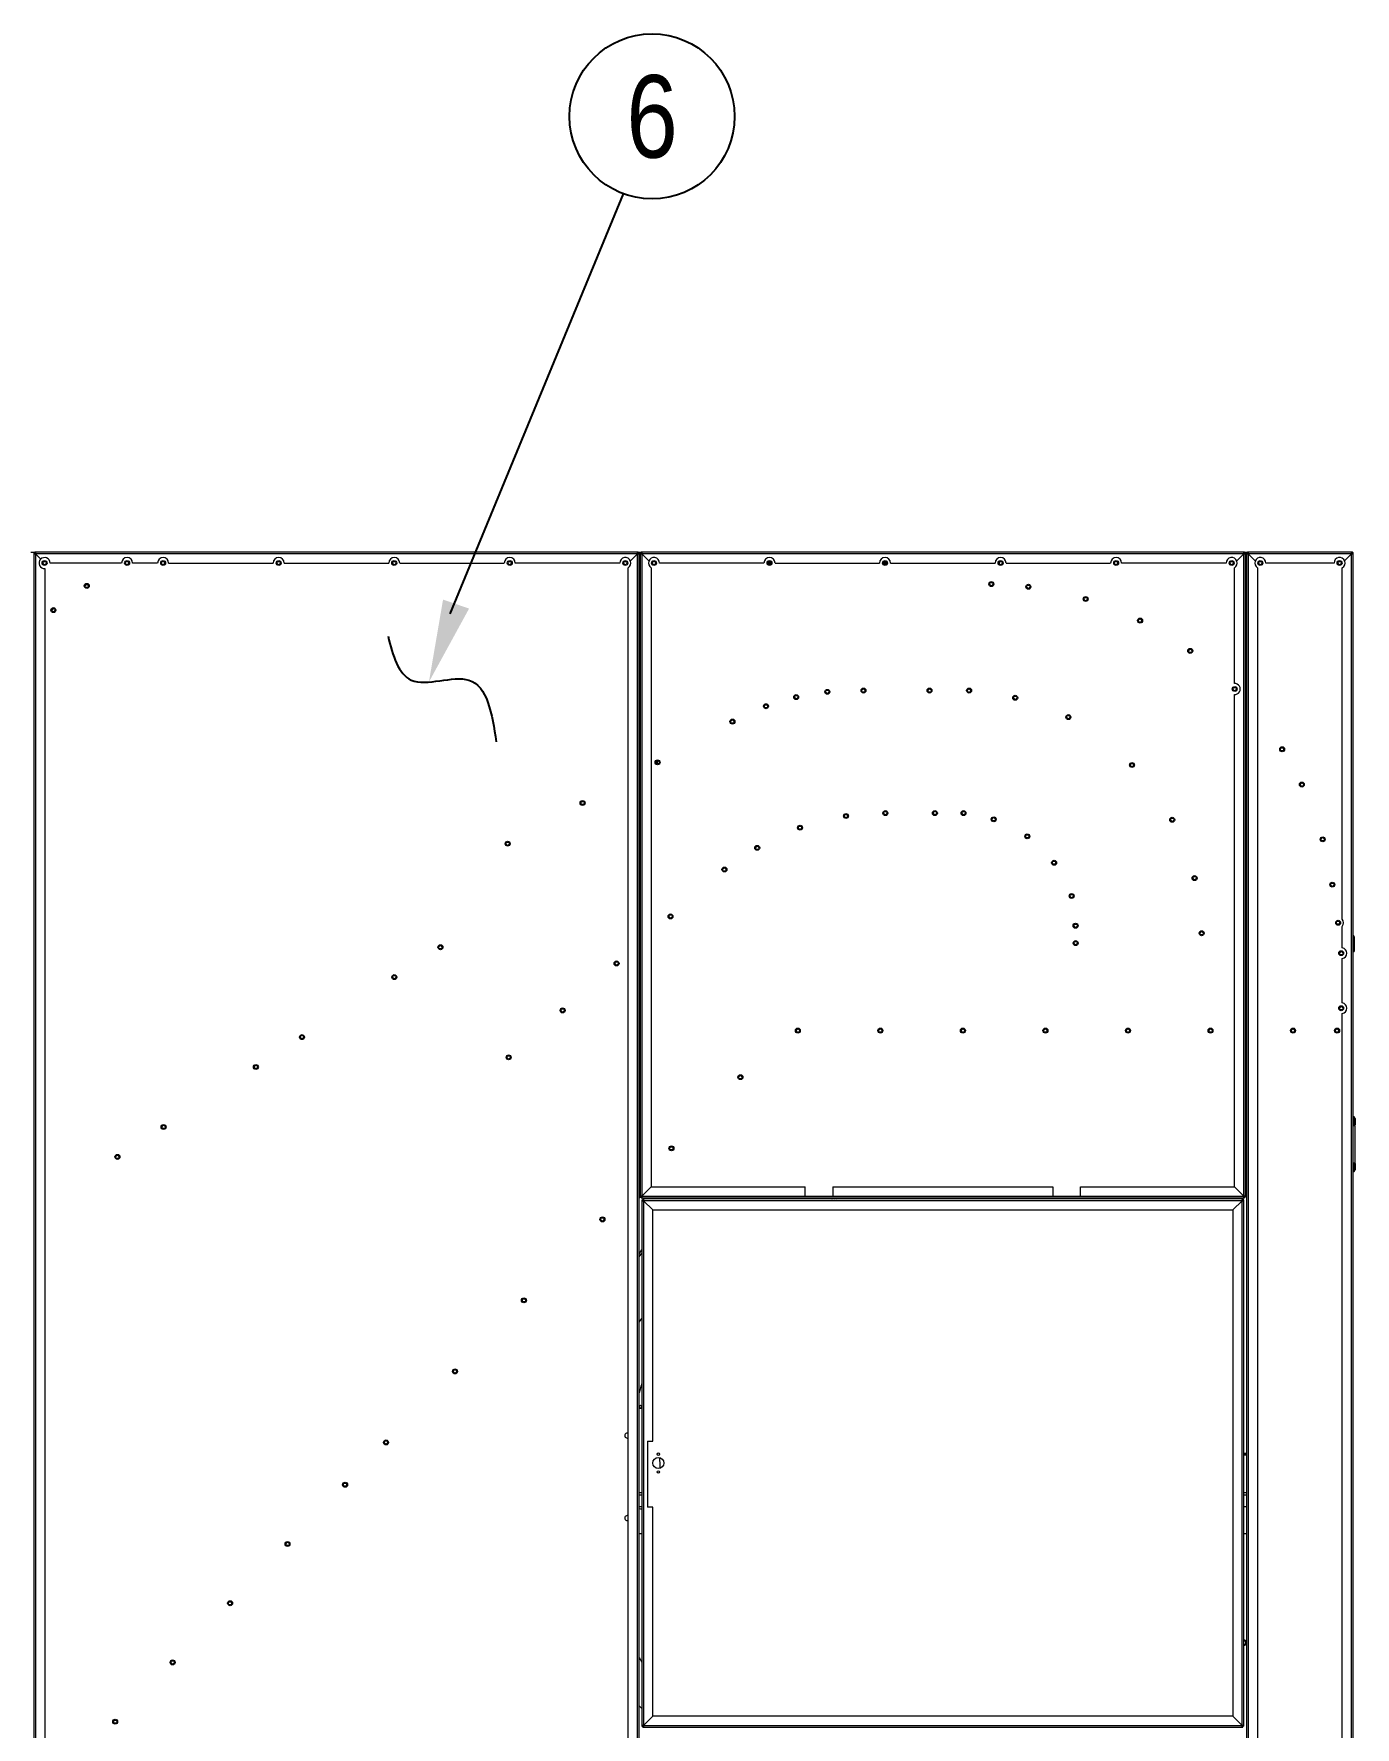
# Model space of a CAD drawing. Header units: millimetres. Extents: x -17070 to 45881, y -291348 to 34009.
# Drawn here: x 29169 to 31570, y 21660 to 24738 of the extents above; entities that cross this region are included whole.
import ezdxf
from ezdxf.enums import TextEntityAlignment as Align

# ---------------------------------------------------------------- set-up
doc = ezdxf.new("R2010")
doc.units = ezdxf.units.MM
doc.layers.add('냉각탑_dim', color=1, linetype='Continuous')
doc.layers.add('냉각탑_text', color=3, linetype='Continuous')
doc.styles.get("Standard").update_dxf_attribs({"font": 'arial.ttf'})

# ---------------------------------------------------------------- blocks, each defined once
blk = doc.blocks.new('1')
at = {"color": 7, "lineweight": 20, "ltscale": 0.003944}
blk.add_line((29163.6, 23796.3), (29170.7, 23796.3), dxfattribs=at)
at = {"color": 7, "lineweight": 20, "ltscale": 0.000888889}
for p, q in [((29169.1, 23794.7), (29170.7, 23794.7)), ((29169.1, 23793.2), (29170.7, 23793.2)), ((29170.7, 23796.3), (29170.7, 23794.7)), ((29172.2, 23796.3), (29172.2, 23794.7)), ((30266, 23796.3), (30266, 23794.7)), ((30267.5, 23796.3), (30267.5, 23794.7)), ((30269.1, 23794.7), (30267.5, 23794.7)), ((30269.1, 23793.2), (30267.5, 23793.2)), ((30271.1, 23794.7), (30272.7, 23794.7)), ((30271.1, 23793.2), (30272.7, 23793.2)), ((30272.7, 23796.3), (30272.7, 23794.7)), ((30274.2, 23796.3), (30274.2, 23794.7)), ((31368, 23796.3), (31368, 23794.7)), ((31369.5, 23796.3), (31369.5, 23794.7)), ((31371.1, 23794.7), (31369.5, 23794.7)), ((31371.1, 23793.2), (31369.5, 23793.2)), ((31373.1, 23794.7), (31374.7, 23794.7)), ((31373.1, 23793.2), (31374.7, 23793.2)), ((31374.7, 23796.3), (31374.7, 23794.7)), ((31376.2, 23796.3), (31376.2, 23794.7)), ((31564, 23796.3), (31564, 23794.7)), ((31565.5, 23796.3), (31565.5, 23794.7)), ((31567.1, 23794.7), (31565.5, 23794.7)), ((31567.1, 23793.2), (31565.5, 23793.2)), ((31567.1, 23070.1), (31568.7, 23070.1)), ((30271.1, 22625.4), (30272.7, 22625.4)), ((30271.1, 22623.9), (30272.7, 22623.9)), ((30272.7, 22622.3), (30272.7, 22623.9)), ((30274.2, 22622.3), (30274.2, 22623.9)), ((31368, 22622.3), (31368, 22623.9)), ((31371.1, 22625.4), (31369.5, 22625.4)), ((31371.1, 22623.9), (31369.5, 22623.9)), ((31369.5, 22622.3), (31369.5, 22623.9)), ((30274.1, 22618.7), (30275.7, 22618.7)), ((30274.1, 22617.2), (30275.7, 22617.2)), ((30275.7, 22620.3), (30275.7, 22618.7)), ((30277.2, 22620.3), (30277.2, 22618.7)), ((31365, 22620.3), (31365, 22618.7)), ((31366.5, 22620.3), (31366.5, 22618.7)), ((31368.1, 22618.7), (31366.5, 22618.7)), ((31368.1, 22617.2), (31366.5, 22617.2)), ((30274.1, 21663.4), (30275.7, 21663.4)), ((30274.1, 21661.9), (30275.7, 21661.9)), ((30275.7, 21660.3), (30275.7, 21661.9)), ((30277.2, 21660.3), (30277.2, 21661.9)), ((31365, 21660.3), (31365, 21661.9)), ((31368.1, 21663.4), (31366.5, 21663.4)), ((31366.5, 21660.3), (31366.5, 21661.9)), ((31368.1, 21661.9), (31366.5, 21661.9))]:
    blk.add_line(p, q, dxfattribs=at)
at = {"color": 7, "lineweight": 20, "ltscale": 0.000833333}
for p, q in [((29169.1, 23794.7), (29169.1, 23793.2)), ((29172.2, 23796.3), (29170.7, 23796.3)), ((29170.7, 23793.2), (29170.7, 23794.7)), ((29170.7, 23794.7), (29172.2, 23794.7)), ((29172.2, 23793.2), (29170.7, 23793.2)), ((30267.5, 23796.3), (30266, 23796.3)), ((30266, 23793.2), (30266, 23794.7)), ((30266, 23794.7), (30267.5, 23794.7)), ((30266, 23793.2), (30267.5, 23793.2)), ((30267.5, 23794.7), (30267.5, 23793.2)), ((30269.1, 23793.2), (30269.1, 23794.7)), ((30271.1, 23794.7), (30271.1, 23793.2)), ((30274.2, 23796.3), (30272.7, 23796.3)), ((30272.7, 23794.7), (30274.2, 23794.7)), ((30272.7, 23793.2), (30272.7, 23794.7)), ((30274.2, 23793.2), (30272.7, 23793.2)), ((31369.5, 23796.3), (31368, 23796.3)), ((31368, 23793.2), (31368, 23794.7)), ((31368, 23794.7), (31369.5, 23794.7)), ((31368, 23793.2), (31369.5, 23793.2)), ((31368, 23793.2), (31369.5, 23793.2)), ((31369.5, 23794.7), (31369.5, 23793.2)), ((31371.1, 23793.2), (31371.1, 23794.7)), ((31373.1, 23794.7), (31373.1, 23793.2)), ((31376.2, 23796.3), (31374.7, 23796.3)), ((31374.7, 23793.2), (31374.7, 23794.7)), ((31374.7, 23794.7), (31376.2, 23794.7)), ((31376.2, 23793.2), (31374.7, 23793.2)), ((31374.7, 23793.2), (31376.2, 23793.2)), ((31565.5, 23796.3), (31564, 23796.3)), ((31564, 23793.2), (31564, 23794.7)), ((31564, 23794.7), (31565.5, 23794.7)), ((31564, 23793.2), (31565.5, 23793.2)), ((31565.5, 23794.7), (31565.5, 23793.2)), ((31567.1, 23793.2), (31567.1, 23794.7)), ((30271.1, 22625.4), (30271.1, 22623.9)), ((30272.7, 22623.9), (30272.7, 22625.4)), ((30274.2, 22623.9), (30272.7, 22623.9)), ((31368, 22625.4), (31368, 22623.9)), ((31369.5, 22623.9), (31368, 22623.9)), ((31369.5, 22625.4), (31369.5, 22623.9)), ((31371.1, 22623.9), (31371.1, 22625.4)), ((30272.7, 22622.3), (30274.2, 22622.3)), ((30274.1, 22618.7), (30274.1, 22617.2)), ((30277.2, 22620.3), (30275.7, 22620.3)), ((30275.7, 22618.7), (30277.2, 22618.7)), ((30275.7, 22617.2), (30275.7, 22618.7)), ((30277.2, 22617.2), (30275.7, 22617.2)), ((31366.5, 22620.3), (31365, 22620.3)), ((31365, 22618.7), (31366.5, 22618.7)), ((31365, 22617.2), (31365, 22618.7)), ((31365, 22617.2), (31366.5, 22617.2)), ((31366.5, 22618.7), (31366.5, 22617.2)), ((31368, 22622.3), (31369.5, 22622.3)), ((31368.1, 22617.2), (31368.1, 22618.7)), ((30274.1, 21663.4), (30274.1, 21661.9)), ((30275.7, 21661.9), (30275.7, 21663.4)), ((30277.2, 21661.9), (30275.7, 21661.9)), ((30275.7, 21660.3), (30277.2, 21660.3)), ((31365, 21663.4), (31365, 21661.9)), ((31366.5, 21661.9), (31365, 21661.9)), ((31365, 21660.3), (31366.5, 21660.3)), ((31366.5, 21663.4), (31366.5, 21661.9)), ((31368.1, 21661.9), (31368.1, 21663.4))]:
    blk.add_line(p, q, dxfattribs=at)
at = {"color": 7, "lineweight": 20}
for p, q in [((29169.1, 23793.2), (29169.1, 20951.4)), ((30266, 23796.3), (29172.2, 23796.3)), ((29172.2, 23793.2), (29172.2, 20951.4)), ((30266, 23793.2), (29172.2, 23793.2)), ((30266, 20951.4), (30266, 23793.2)), ((30269.1, 20951.4), (30269.1, 23793.2)), ((30271.1, 23793.2), (30271.1, 22625.4)), ((31368, 23796.3), (30274.2, 23796.3)), ((31368, 23793.2), (30274.2, 23793.2)), ((30274.2, 23793.2), (30274.2, 22625.4)), ((31368, 22625.4), (31368, 23793.2)), ((31371.1, 22625.4), (31371.1, 23793.2)), ((31373.1, 23793.2), (31373.1, 20951.4)), ((31376.2, 23793.2), (31376.2, 20951.4)), ((31564, 20951.4), (31564, 23793.2)), ((31567.1, 20951.4), (31567.1, 23793.2)), ((29189.1, 23766.3), (29189.1, 21483.2)), ((30249.1, 20968.3), (30249.1, 23767.6)), ((30291.1, 23767.6), (30291.1, 22642.3)), ((31393.1, 23767.6), (31393.1, 20968.3)), ((31547.1, 20968.3), (31547.1, 22957.3)), ((30274.1, 22617.2), (30274.1, 21663.4)), ((30274.2, 22622.3), (31368, 22622.3)), ((31365, 22620.3), (30277.2, 22620.3)), ((31365, 22617.2), (30277.2, 22617.2)), ((30277.2, 22617.2), (30277.2, 21663.4)), ((30294.1, 22600.3), (31348.1, 22600.3)), ((31348.1, 22600.3), (31348.1, 21680.3)), ((31365, 21663.4), (31365, 22617.2)), ((31368.1, 21663.4), (31368.1, 22617.2)), ((31348.1, 21680.3), (30294.1, 21680.3)), ((30277.2, 21663.4), (31365, 21663.4)), ((30277.2, 21660.3), (31365, 21660.3))]:
    blk.add_line(p, q, dxfattribs=at)
at = {"color": 7, "lineweight": 20, "ltscale": 0.000833349}
for p, q in [((29170.7, 23793.2), (29172.2, 23793.2)), ((30272.7, 23793.2), (30274.2, 23793.2))]:
    blk.add_line(p, q, dxfattribs=at)
at = {"color": 7, "lineweight": 20, "ltscale": 0.001722}
for p, q in [((29172.2, 23793.2), (29172.2, 23796.3)), ((30274.2, 23793.2), (30274.2, 23796.3)), ((31376.2, 23793.2), (31376.2, 23796.3)), ((30274.2, 22625.4), (30271.1, 22625.4)), ((30274.2, 22625.4), (30274.2, 22622.3)), ((31368, 22625.4), (31371.1, 22625.4)), ((30277.2, 22617.2), (30277.2, 22620.3)), ((30277.2, 21663.4), (30274.1, 21663.4)), ((30277.2, 21663.4), (30277.2, 21660.3)), ((31365, 21663.4), (31368.1, 21663.4))]:
    blk.add_line(p, q, dxfattribs=at)
at = {"color": 7, "lineweight": 20, "ltscale": 0.007529}
blk.add_line((29181.8, 23783.6), (29172.2, 23793.2), dxfattribs=at)
blk.add_line((29181.8, 23783.6), (29172.2, 23793.2), dxfattribs=at)
at = {"color": 7, "lineweight": 20, "ltscale": 0.010045}
for p, q in [((30253.3, 23780.4), (30266, 23793.2)), ((30253.3, 23780.4), (30266, 23793.2)), ((30287, 23780.4), (30274.2, 23793.2)), ((30287, 23780.4), (30274.2, 23793.2)), ((31355.3, 23780.4), (31368, 23793.2)), ((31355.3, 23780.4), (31368, 23793.2)), ((31389, 23780.4), (31376.2, 23793.2)), ((31389, 23780.4), (31376.2, 23793.2)), ((31551.3, 23780.4), (31564, 23793.2)), ((31551.3, 23780.4), (31564, 23793.2))]:
    blk.add_line(p, q, dxfattribs=at)
at = {"color": 7, "lineweight": 20, "ltscale": 0.000833318}
blk.add_line((30266, 23793.2), (30267.5, 23793.2), dxfattribs=at)
at = {"color": 7, "lineweight": 20, "ltscale": 0.002889}
for p, q in [((30267.5, 23796.3), (30272.7, 23796.3)), ((31369.5, 23796.3), (31374.7, 23796.3))]:
    blk.add_line(p, q, dxfattribs=at)
at = {"color": 7, "lineweight": 20, "ltscale": 0.001111}
for p, q in [((30269.1, 23793.2), (30271.1, 23793.2)), ((31371.1, 23793.2), (31373.1, 23793.2)), ((30271.1, 23759.4), (30269.1, 23759.4)), ((30271.1, 23756.3), (30269.1, 23756.3)), ((30269.1, 23751.7), (30271.1, 23751.7)), ((30269.1, 23751.2), (30271.1, 23751.2)), ((30269.1, 23749.6), (30271.1, 23749.6)), ((31373.1, 23759.4), (31371.1, 23759.4)), ((31373.1, 23756.3), (31371.1, 23756.3)), ((31371.1, 22997.4), (31373.1, 22997.4)), ((31371.1, 22950.5), (31373.1, 22950.5)), ((31373.1, 22949), (31371.1, 22949)), ((31373.1, 22947.4), (31371.1, 22947.4)), ((31373.1, 22947.4), (31371.1, 22947.4)), ((31373.1, 22944.3), (31371.1, 22944.3)), ((31373.1, 22908.5), (31371.1, 22908.5)), ((31373.1, 22905.4), (31371.1, 22905.4)), ((31373.1, 22791.5), (31371.1, 22791.5)), ((31371.1, 22779.6), (31373.1, 22779.6)), ((31371.1, 22778.1), (31373.1, 22778.1)), ((31371.1, 22776.5), (31373.1, 22776.5)), ((31373.1, 22774.9), (31371.1, 22774.9)), ((31371.1, 22769.9), (31373.1, 22769.9)), ((31373.1, 22768.7), (31371.1, 22768.7)), ((31570.4, 22754.9), (31568.4, 22754.9)), ((31570.4, 22754.1), (31568.4, 22754.1)), ((31568.4, 22684.9), (31570.4, 22684.9)), ((31373.1, 22668.7), (31371.1, 22668.7))]:
    blk.add_line(p, q, dxfattribs=at)
at = {"color": 7, "lineweight": 20, "ltscale": 0.104333}
for p, q in [((31564, 23796.3), (31376.2, 23796.3)), ((31564, 23793.2), (31376.2, 23793.2))]:
    blk.add_line(p, q, dxfattribs=at)
at = {"color": 7, "lineweight": 20, "ltscale": 0.072222}
blk.add_line((29328.6, 23776.3), (29198.6, 23776.3), dxfattribs=at)
at = {"color": 7, "lineweight": 20, "ltscale": 0.025278}
blk.add_line((29394.1, 23776.3), (29348.6, 23776.3), dxfattribs=at)
at = {"color": 7, "lineweight": 20, "ltscale": 0.105556}
for p, q in [((29414.1, 23776.3), (29604.1, 23776.3)), ((29624.1, 23776.3), (29814.1, 23776.3)), ((29834.1, 23776.3), (30024.1, 23776.3)), ((30234.1, 23776.3), (30044.1, 23776.3)), ((30496.1, 23776.3), (30306.1, 23776.3)), ((30516.1, 23776.3), (30706.1, 23776.3)), ((30726.1, 23776.3), (30916.1, 23776.3)), ((30936.1, 23776.3), (31126.1, 23776.3)), ((31336.1, 23776.3), (31146.1, 23776.3))]:
    blk.add_line(p, q, dxfattribs=at)
at = {"color": 7, "lineweight": 20, "ltscale": 0.00315}
for p, q in [((30503.3, 23777.2), (30509, 23777.2)), ((30713.3, 23777.2), (30719, 23777.2))]:
    blk.add_line(p, q, dxfattribs=at)
at = {"color": 7, "lineweight": 20, "ltscale": 0.003136}
for p, q in [((30503.3, 23775.2), (30509, 23775.2)), ((30713.3, 23775.2), (30719, 23775.2))]:
    blk.add_line(p, q, dxfattribs=at)
at = {"color": 7, "lineweight": 20, "ltscale": 0.001812}
for p, q in [((30504.5, 23773.7), (30507.8, 23773.7)), ((30714.5, 23773.7), (30717.8, 23773.7))]:
    blk.add_line(p, q, dxfattribs=at)
at = {"color": 7, "lineweight": 20, "ltscale": 0.002485}
blk.add_line((30924.1, 23774), (30924.1, 23778.5), dxfattribs=at)
at = {"color": 7, "lineweight": 20, "ltscale": 0.11685}
blk.add_line((31351.1, 23557.3), (31351.1, 23767.6), dxfattribs=at)
at = {"color": 7, "lineweight": 20, "ltscale": 0.068889}
blk.add_line((31532.1, 23776.3), (31408.1, 23776.3), dxfattribs=at)
at = {"color": 7, "lineweight": 20, "ltscale": 0.354778}
blk.add_line((31547.1, 23129), (31547.1, 23767.6), dxfattribs=at)
at = {"color": 7, "lineweight": 20, "ltscale": 0.00282}
for p, q in [((29266.3, 23737.6), (29262.2, 23734.6)), ((29205.7, 23693.5), (29201.6, 23690.5))]:
    blk.add_line(p, q, dxfattribs=at)
at = {"color": 7, "lineweight": 20, "ltscale": 0.001525}
for p, q in [((31373.1, 23554.5), (31371.1, 23556.4)), ((31373.1, 23550.3), (31371.1, 23552.1)), ((31373.1, 23499.6), (31371.1, 23501.5))]:
    blk.add_line(p, q, dxfattribs=at)
at = {"color": 7, "lineweight": 20, "ltscale": 0.497241}
blk.add_line((31351.1, 22642.3), (31351.1, 23537.3), dxfattribs=at)
at = {"color": 7, "lineweight": 20, "ltscale": 0.001265}
for p, q in [((30269.1, 23418.7), (30271.1, 23419.8)), ((30269.1, 23415.2), (30271.1, 23416.3)), ((30269.1, 23373.2), (30271.1, 23374.3))]:
    blk.add_line(p, q, dxfattribs=at)
at = {"color": 7, "lineweight": 20, "ltscale": 0.003257}
blk.add_line((30301.9, 23417.1), (30301.9, 23411.2), dxfattribs=at)
at = {"color": 7, "lineweight": 20, "ltscale": 0.021651}
blk.add_line((31547.1, 23076.9), (31547.1, 23115.9), dxfattribs=at)
at = {"color": 7, "lineweight": 20, "ltscale": 0.001473}
for p, q in [((30271.1, 23112.5), (30269.1, 23110.7)), ((30271.1, 23108.3), (30269.1, 23106.6)), ((30271.1, 23059.4), (30269.1, 23057.7))]:
    blk.add_line(p, q, dxfattribs=at)
at = {"color": 7, "lineweight": 20, "ltscale": 0.014944}
blk.add_line((31568.7, 23097), (31568.7, 23070.1), dxfattribs=at)
at = {"color": 7, "lineweight": 20, "ltscale": 0.044669}
blk.add_line((31547.1, 22976.9), (31547.1, 23057.3), dxfattribs=at)
at = {"color": 7, "lineweight": 20, "ltscale": 0.000722222}
blk.add_line((31567.1, 22754.1), (31568.4, 22754.1), dxfattribs=at)
at = {"color": 7, "lineweight": 20, "ltscale": 0.001833}
for p, q in [((31570.4, 22754.1), (31567.1, 22754.1)), ((31570.4, 22685.7), (31567.1, 22685.7))]:
    blk.add_line(p, q, dxfattribs=at)
at = {"color": 7, "lineweight": 20, "ltscale": 0.006389}
for p, q in [((31568.4, 22766.4), (31568.4, 22754.9)), ((31570.4, 22766.4), (31570.4, 22754.9)), ((31568.4, 22684.9), (31568.4, 22673.4)), ((31570.4, 22684.9), (31570.4, 22673.4))]:
    blk.add_line(p, q, dxfattribs=at)
at = {"color": 7, "lineweight": 20, "ltscale": 0.002333}
for p, q in [((31570.4, 22749.9), (31570.4, 22754.1)), ((31570.4, 22685.7), (31570.4, 22689.9))]:
    blk.add_line(p, q, dxfattribs=at)
at = {"color": 7, "lineweight": 20, "ltscale": 0.038}
blk.add_line((31570.4, 22685.7), (31570.4, 22754.1), dxfattribs=at)
at = {"color": 7, "lineweight": 20, "ltscale": 0.005556}
for p, q in [((31570.4, 22739.9), (31570.4, 22749.9)), ((31570.4, 22729.9), (31570.4, 22739.9)), ((31570.4, 22719.9), (31570.4, 22729.9)), ((31570.4, 22709.9), (31570.4, 22719.9)), ((31570.4, 22699.9), (31570.4, 22709.9)), ((31570.4, 22689.9), (31570.4, 22699.9)), ((30284.1, 22180.3), (30294.1, 22180.3)), ((30294.1, 22060.3), (30284.1, 22060.3)), ((30269.1, 21786.8), (30274.1, 21778.1)), ((30269.1, 21786.8), (30274.1, 21778.1))]:
    blk.add_line(p, q, dxfattribs=at)
at = {"color": 7, "lineweight": 20, "ltscale": 0.001596}
for p, q in [((30271.1, 22684.1), (30269.1, 22682.1)), ((30271.1, 22679.1), (30269.1, 22677)), ((30271.1, 22628.8), (30269.1, 22626.8))]:
    blk.add_line(p, q, dxfattribs=at)
at = {"color": 7, "lineweight": 20, "ltscale": 0.001632}
blk.add_line((30271.2, 22623.9), (30269.1, 22621.7), dxfattribs=at)
at = {"color": 7, "lineweight": 20, "ltscale": 0.013278}
for p, q in [((30291.1, 22642.3), (30274.2, 22625.4)), ((30274.2, 22625.4), (30291.1, 22642.3)), ((31351.1, 22642.3), (31368, 22625.4)), ((31368, 22625.4), (31351.1, 22642.3)), ((30277.2, 22617.2), (30294.1, 22600.3)), ((30294.1, 22600.3), (30277.2, 22617.2)), ((31348.1, 22600.3), (31365, 22617.2)), ((31365, 22617.2), (31348.1, 22600.3)), ((30294.1, 21680.3), (30277.2, 21663.4)), ((30277.2, 21663.4), (30294.1, 21680.3)), ((31365, 21663.4), (31348.1, 21680.3)), ((31348.1, 21680.3), (31365, 21663.4))]:
    blk.add_line(p, q, dxfattribs=at)
at = {"color": 7, "lineweight": 20, "ltscale": 0.164944}
for p, q in [((30274.2, 22625.4), (30571.1, 22625.4)), ((31071.1, 22625.4), (31368, 22625.4))]:
    blk.add_line(p, q, dxfattribs=at)
at = {"color": 7, "lineweight": 20, "ltscale": 0.155556}
for p, q in [((30291.1, 22642.3), (30571.1, 22642.3)), ((31071.1, 22642.3), (31351.1, 22642.3))]:
    blk.add_line(p, q, dxfattribs=at)
at = {"color": 7, "lineweight": 20, "ltscale": 0.009389}
for p, q in [((30571.1, 22625.4), (30571.1, 22642.3)), ((30621.1, 22642.3), (30621.1, 22625.4)), ((31021.1, 22642.3), (31021.1, 22625.4)), ((31071.1, 22625.4), (31071.1, 22642.3))]:
    blk.add_line(p, q, dxfattribs=at)
at = {"color": 7, "lineweight": 20, "ltscale": 0.027778}
for p, q in [((30571.1, 22625.4), (30621.1, 22625.4)), ((30571.1, 22625.4), (30621.1, 22625.4)), ((31021.1, 22625.4), (31071.1, 22625.4)), ((31021.1, 22625.4), (31071.1, 22625.4))]:
    blk.add_line(p, q, dxfattribs=at)
at = {"color": 7, "lineweight": 20, "ltscale": 0.222222}
for p, q in [((30621.1, 22642.3), (31021.1, 22642.3)), ((30621.1, 22625.4), (31021.1, 22625.4))]:
    blk.add_line(p, q, dxfattribs=at)
at = {"color": 7, "lineweight": 20, "ltscale": 0.233333}
blk.add_line((30294.1, 22180.3), (30294.1, 22600.3), dxfattribs=at)
at = {"color": 7, "lineweight": 20, "ltscale": 0.00139}
for p, q in [((30343.8, 22620.3), (30345.3, 22622.3)), ((30348.2, 22620.3), (30349.7, 22622.3)), ((30437.6, 22620.3), (30439.2, 22622.3)), ((30437.6, 22620.3), (30439.2, 22622.3))]:
    blk.add_line(p, q, dxfattribs=at)
at = {"color": 7, "lineweight": 20, "ltscale": 0.004623}
for p, q in [((30269.1, 22520.9), (30274.1, 22527.6)), ((30269.1, 22515.1), (30274.1, 22521.7)), ((30269.1, 22396.1), (30274.1, 22402.8)), ((30269.1, 22396.1), (30274.1, 22402.8))]:
    blk.add_line(p, q, dxfattribs=at)
at = {"color": 7, "lineweight": 20, "ltscale": 0.066667}
blk.add_line((30284.1, 22180.3), (30284.1, 22060.3), dxfattribs=at)
at = {"color": 7, "lineweight": 20, "ltscale": 0.002778}
for p, q in [((31368.1, 22158.1), (31373.1, 22158.1)), ((31373.1, 22156.5), (31368.1, 22156.5)), ((31368.1, 22156.5), (31373.1, 22156.5)), ((31373.1, 22154.9), (31368.1, 22154.9)), ((30274.1, 22086.4), (30269.1, 22086.4)), ((30274.1, 22081.7), (30269.1, 22081.7)), ((31373.1, 22086.4), (31368.1, 22086.4)), ((31373.1, 22081.7), (31368.1, 22081.7)), ((30269.1, 22061.4), (30274.1, 22061.4)), ((31368.1, 22061.4), (31373.1, 22061.4)), ((30274.1, 22011.4), (30269.1, 22011.4)), ((31373.1, 22011.4), (31368.1, 22011.4))]:
    blk.add_line(p, q, dxfattribs=at)
at = {"color": 7, "lineweight": 20, "ltscale": 0.211111}
blk.add_line((30294.1, 21680.3), (30294.1, 22060.3), dxfattribs=at)
at = {"color": 7, "lineweight": 20, "ltscale": 0.003928}
blk.add_line((30274.1, 21694.1), (30269.1, 21699.1), dxfattribs=at)
at = {"color": 7, "lineweight": 20}
for centre, radius in [((29188.6, 23776.3), 4.5), ((29188.6, 23776.3), 3), ((29338.6, 23776.3), 4.5), ((29338.6, 23776.3), 3), ((29404.1, 23776.3), 4.5), ((29404.1, 23776.3), 3), ((29614.1, 23776.3), 4.5), ((29614.1, 23776.3), 3), ((29824.1, 23776.3), 4.5), ((29824.1, 23776.3), 3), ((30034.1, 23776.3), 4.5), ((30034.1, 23776.3), 3), ((30244.1, 23776.3), 4.5), ((30244.1, 23776.3), 3), ((30296.1, 23776.3), 4.5), ((30296.1, 23776.3), 3), ((30506.1, 23776.3), 4.5), ((30506.1, 23776.3), 3), ((30716.1, 23776.3), 4.5), ((30716.1, 23776.3), 3), ((30926.1, 23776.3), 4.5), ((30926.1, 23776.3), 3), ((31136.1, 23776.3), 4.5), ((31136.1, 23776.3), 3), ((31346.1, 23776.3), 4.5), ((31346.1, 23776.3), 3), ((31398.1, 23776.3), 4.5), ((31398.1, 23776.3), 3), ((31542.1, 23776.3), 4.5), ((31542.1, 23776.3), 3), ((29265.2, 23734.8), 4.5), ((29265.2, 23734.8), 3), ((30909.3, 23738.1), 4.5), ((30909.3, 23738.1), 3), ((30976.6, 23733.2), 4.5), ((30976.6, 23733.2), 3), ((31080.7, 23710.9), 4.5), ((31080.7, 23710.9), 3), ((29204.6, 23690.7), 4.5), ((29204.6, 23690.7), 3), ((31179.7, 23671.7), 4.5), ((31179.7, 23671.7), 3), ((31270.8, 23616.6), 4.5), ((31270.8, 23616.6), 3), ((30611.2, 23542.2), 4.5), ((30676.9, 23544.5), 4.5), ((30676.9, 23544.5), 3), ((30796.9, 23544.5), 4.5), ((30796.9, 23544.5), 3), ((30868.9, 23544.5), 4.5), ((30868.9, 23544.5), 3), ((31351.6, 23547.3), 4.5), ((31351.6, 23547.3), 3), ((30499.8, 23516), 4.5), ((30499.8, 23516), 3), ((30554.6, 23532.6), 4.5), ((30554.6, 23532.6), 3), ((30611.2, 23542.2), 3), ((30952.7, 23531.4), 4.5), ((30952.7, 23531.4), 3), ((30438.8, 23488.1), 4.5), ((30438.8, 23488.1), 3), ((31049.3, 23496.2), 4.5), ((31049.3, 23496.2), 3), ((31437.8, 23437.8), 4.5), ((31437.8, 23437.8), 3), ((30302.6, 23414.1), 4.5), ((30302.6, 23414.1), 3), ((31164.9, 23409.2), 4.5), ((31164.9, 23409.2), 3), ((31473.6, 23373.6), 4.5), ((31473.6, 23373.6), 3), ((30166.4, 23340.1), 4.5), ((30166.4, 23340.1), 3), ((30645.1, 23316.5), 4.5), ((30645.1, 23316.5), 3), ((30716.7, 23321.7), 4.5), ((30716.7, 23321.7), 3), ((30806.7, 23321.7), 4.5), ((30806.7, 23321.7), 3), ((30858.7, 23321.7), 4.5), ((30858.7, 23321.7), 3), ((30913.6, 23310.5), 4.5), ((30913.6, 23310.5), 3), ((31238, 23309.6), 4.5), ((31238, 23309.6), 3), ((30030.2, 23266.1), 4.5), ((30561.6, 23295.2), 4.5), ((30561.6, 23295.2), 3), ((30974.6, 23279.5), 4.5), ((30974.6, 23279.5), 3), ((31511.5, 23274.1), 4.5), ((31511.5, 23274.1), 3), ((30030.2, 23266.1), 3), ((30483.8, 23258.6), 4.5), ((30483.8, 23258.6), 3), ((30424.2, 23219.2), 4.5), ((30424.2, 23219.2), 3), ((31023.4, 23231.4), 4.5), ((31023.4, 23231.4), 3), ((31278.7, 23203.6), 4.5), ((31278.7, 23203.6), 3), ((31529, 23191.6), 4.5), ((31529, 23191.6), 3), ((31055.2, 23171), 4.5), ((31055.2, 23171), 3), ((30326.2, 23133.9), 4.5), ((30326.2, 23133.9), 3), ((31062.3, 23117), 4.5), ((31062.3, 23117), 3), ((31539.6, 23122.4), 4.5), ((31539.6, 23122.4), 3), ((31062.5, 23085.4), 4.5), ((31062.5, 23085.4), 3), ((31291.5, 23103.4), 4.5), ((31291.5, 23103.4), 3), ((29908.1, 23078), 4.5), ((29908.1, 23078), 3), ((31545.1, 23067.1), 4.5), ((31545.1, 23067.1), 3), ((29824.2, 23023.6), 4.5), ((29824.2, 23023.6), 3), ((30228.1, 23048.5), 4.5), ((30228.1, 23048.5), 3), ((30130.1, 22963.1), 4.5), ((30130.1, 22963.1), 3), ((31545.1, 22967.1), 4.5), ((31545.1, 22967.1), 3), ((30557.6, 22926.4), 4.5), ((30707.6, 22926.4), 4.5), ((30857.6, 22926.4), 4.5), ((31007.6, 22926.4), 4.5), ((31157.6, 22926.4), 4.5), ((31307.6, 22926.4), 4.5), ((31457.6, 22926.4), 4.5), ((31537.6, 22926.4), 4.5), ((29656.5, 22914.6), 4.5), ((29656.5, 22914.6), 3), ((30557.6, 22926.4), 3), ((30707.6, 22926.4), 3), ((30857.6, 22926.4), 3), ((31007.6, 22926.4), 3), ((31157.6, 22926.4), 3), ((31307.6, 22926.4), 3), ((31457.6, 22926.4), 3), ((31537.6, 22926.4), 3), ((30032, 22877.8), 4.5), ((30032.1, 22877.7), 3), ((29572.6, 22860.2), 4.5), ((29572.6, 22860.2), 3), ((30453.2, 22841.7), 4.5), ((30453.2, 22841.7), 3), ((29404.9, 22751.2), 4.5), ((29404.9, 22751.2), 3), ((30327.9, 22712.4), 4.5), ((30327.9, 22712.4), 3), ((29321, 22696.8), 4.5), ((29321, 22696.8), 3), ((30202.5, 22583.2), 4.5), ((30202.5, 22583.2), 3), ((30059.8, 22436.1), 4.5), ((30059.8, 22436.1), 3), ((29934.5, 22306.9), 4.5), ((29934.5, 22306.9), 3), ((29809.2, 22177.7), 4.5), ((29809.2, 22177.7), 3), ((30304.1, 22140.3), 10), ((30304.1, 22156.5), 2.25), ((29734.7, 22100.9), 4.5), ((29734.7, 22100.9), 3), ((30304.1, 22124.1), 2.25), ((29630.2, 21993.2), 4.5), ((29630.2, 21993.2), 3), ((29525.8, 21885.5), 4.5), ((29525.8, 21885.5), 3), ((29421.3, 21777.9), 4.5), ((29421.3, 21777.9), 3), ((29316.9, 21670.2), 4.5), ((29316.9, 21670.2), 3)]:
    blk.add_circle(centre, radius, dxfattribs=at)
for centre, radius, start, end in [((29358, 23793.2), 3.1, 89.7397, 90), ((29368.2, 23793.2), 3.1, 90, 90.2603), ((30462, 23793.2), 3.1, 89.7397, 90), ((30470.2, 23793.2), 3.1, 90, 90.2603), ((31564, 23793.2), 3.1, 89.7307, 90), ((31564, 23793.2), 1.5, 360, 89.6129), ((31564, 23793.2), 3.1, 28.9378, 61.0622), ((31564, 23793.2), 3.1, 360, 0.2618), ((29188.6, 23776.3), 10, 0, 272.8656), ((29338.6, 23776.3), 10, 0, 180), ((29404.1, 23776.3), 10, 360, 180), ((29614.1, 23776.3), 10, 360, 180), ((29824.1, 23776.3), 10, 360, 180), ((30034.1, 23776.3), 10, 0, 180), ((30244.1, 23776.3), 10, 300, 180), ((30296.1, 23776.3), 10, 0, 239.9997), ((30506.1, 23776.3), 10, 0, 180), ((30716.1, 23776.3), 10, 360, 180), ((30926.1, 23776.3), 10, 360, 180), ((31136.1, 23776.3), 10, 360, 180), ((31346.1, 23776.3), 10, 300.0003, 180), ((31398.1, 23776.3), 10, 0, 240), ((31542.1, 23776.3), 10, 300, 180), ((31351.6, 23547.3), 10, 267.1352, 92.8648), ((30901.6, 23097.4), 660.3, 44.432, 44.6794), ((31539.6, 23122.4), 10, 319.1416, 40.8584), ((31565.6, 23097), 3.1, 0, 61.0615), ((31545.1, 23067.1), 10, 281.5372, 78.4628), ((31545.1, 22967.1), 10, 281.5372, 78.4628), ((31564, 22905.4), 3.1, 359.7467, 0), ((31566.9, 22766.4), 3.5, 0, 86.7271), ((31566.9, 22766.4), 1.5, 0, 82.3445), ((31566.9, 22673.4), 1.5, 277.6555, 0), ((31566.9, 22673.4), 3.5, 273.2729, 0), ((30622.9, 22623.1), 4.5, 190.7006, 219.059), ((30622.9, 22623.1), 3, 196.1717, 250.9411), ((30622.9, 22623.1), 3, 289.0589, 343.8283), ((30622.9, 22623.1), 4.5, 320.941, 349.2994), ((30738.7, 22618.9), 4.5, 131.1148, 162.0041), ((30738.7, 22618.9), 3, 27.6081, 152.3919), ((30738.7, 22618.9), 4.5, 17.9959, 48.8852), ((30713.4, 22156.5), 458, 163.571, 165.9508), ((30271.7, 22242.3), 2.5, 13.3914, 346.6086), ((30271.7, 22242.3), 2.5, 141.7543, 321.7543), ((30247.5, 22190.3), 4.5, 69.1729, 290.8271), ((30713.4, 22156.5), 407.2, 179.8866, 180.1134), ((30713.4, 22156.5), 407.2, 180.9054, 183.6278), ((30247.5, 22040.3), 4.5, 69.1729, 290.8271), ((30272.5, 22067.1), 10, 250.5261, 279.5915), ((31369.1, 21813.8), 4.5, 25.0674, 101.8471), ((31369.1, 21813.8), 3, 252.0641, 107.9358), ((31369.1, 21813.8), 4.5, 258.1529, 334.9326)]:
    blk.add_arc(centre, radius, start, end, dxfattribs=at)
at = {"layer": '냉각탑_dim', "lineweight": -3}
blk.add_spline([(29812.8, 23643.1), (29855.1, 23563.5), (29959.7, 23563.5), (30009.5, 23451.5)], degree=3, dxfattribs=at)
blk.add_solid([(29960.1, 23693.5), (29887.1, 23560), (29912.8, 23709.9)], dxfattribs=at)

msp = doc.modelspace()

# ---------------------------------------------------------------- linework, layer by layer
at = {"layer": '냉각탑_dim', "linetype": 'ByBlock', "lineweight": -3}
msp.add_lwpolyline([(29925.6, 23683.9), (30240.6, 24447.6)], dxfattribs=at)
msp.add_circle((30292.7, 24588.2), 150, dxfattribs=at)

# ---------------------------------------------------------------- block references
msp.add_blockref('1', (0, 0))

# ---------------------------------------------------------------- texts
at = {"layer": '냉각탑_text', "width": 0.8}
msp.add_text('6', height=150, dxfattribs=at).set_placement((30292.7, 24588.2), align=Align.MIDDLE_CENTER)

doc.saveas('drawing.dxf')
